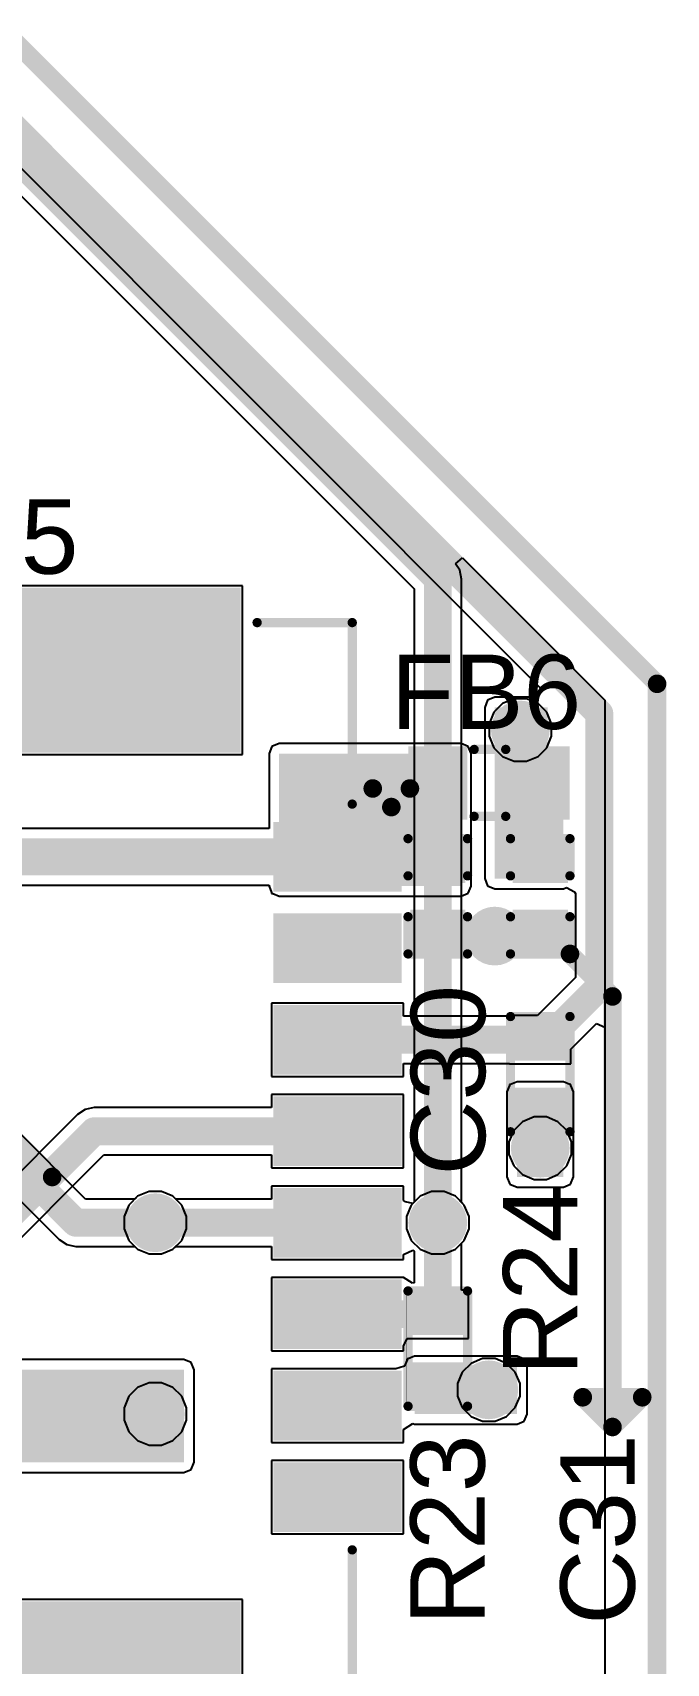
# Model space of a CAD drawing. Header units: millimetres. Extents: x -0.27 to 3.94, y -1.19 to 3.
# Drawn here: x 3.601 to 3.942, y 1.048 to 1.925 of the extents above; entities that cross this region are included whole.
import ezdxf

# ---------------------------------------------------------------- set-up
doc = ezdxf.new("R2010")
doc.units = ezdxf.units.MM
doc.header["$MEASUREMENT"] = 0
for name, color, linetype in [('BottomLayer', 5, 'Continuous'), ('BottomSolder', 6, 'Continuous'), ('Mechanical2', 216, 'Continuous'), ('TopLayer', 1, 'Continuous'), ('TopOverlay', 2, 'Continuous'), ('TopPaste', 8, 'Continuous'), ('TopSolder', 216, 'Continuous'), ('ViaHoleLayer', 16, 'Continuous')]:
    doc.layers.add(name, color=color, linetype=linetype)
doc.styles.add('Arial', font='', dxfattribs={"height": 0.2})
doc.styles.get('Arial').set_extended_font_data('Arial')

# ---------------------------------------------------------------- blocks, each defined once
blk = doc.blocks.new('R___0402_79')
at = {"layer": 'TopLayer'}
for points in [[(-0.0275, -0.0125), (-0.0275, 0.0125), (-0.0095, 0.0125), (-0.0095, -0.0125)], [(0.0095, -0.0125), (0.0095, 0.0125), (0.0275, 0.0125), (0.0275, -0.0125)]]:
    blk.add_hatch(color=1, dxfattribs=at).paths.add_polyline_path(points)
at = {"layer": 'TopPaste'}
for points in [[(-0.0275, -0.0125), (-0.0275, 0.0125), (-0.0095, 0.0125), (-0.0095, -0.0125)], [(0.0095, -0.0125), (0.0095, 0.0125), (0.0275, 0.0125), (0.0275, -0.0125)]]:
    blk.add_hatch(color=8, dxfattribs=at).paths.add_polyline_path(points)
at = {"layer": 'TopSolder'}
for points in [[(-0.02967, -0.01467), (-0.02967, 0.01467), (-0.00733, 0.01467), (-0.00733, -0.01467)], [(0.00733, -0.01467), (0.00733, 0.01467), (0.02967, 0.01467), (0.02967, -0.01467)]]:
    blk.add_hatch(color=216, dxfattribs=at).paths.add_polyline_path(points)
at = {"layer": 'TopOverlay'}
for points, const_width in [([(-0.031, -0.016), (-0.031, 0.016)], 0.005), ([(0.031, 0.016), (-0.031, 0.016)], 0.005), ([(0.031, -0.016), (0.031, 0.016)], 0.005), ([(0.031, -0.016), (-0.031, -0.016)], 0.005), ([(0.032, -0.017), (-0.032, -0.017)], 0.000127)]:
    blk.add_lwpolyline(points, dxfattribs=dict(at, const_width=const_width))
for points, const_width in [([(-0.03225, 0.016, 1), (-0.02975, 0.016, 1)], 0.0025), ([(-0.03225, 0.016, 1), (-0.02975, 0.016, 1)], 0.0025), ([(0.02975, 0.016, 1), (0.03225, 0.016, 1)], 0.0025), ([(0.02975, 0.016, 1), (0.03225, 0.016, 1)], 0.0025), ([(-0.03225, -0.016, 1), (-0.02975, -0.016, 1)], 0.0025), ([(-0.03225, -0.016, 1), (-0.02975, -0.016, 1)], 0.0025), ([(-0.03203, -0.017, 1), (-0.03197, -0.017, 1)], 0.0000635), ([(0.02975, -0.016, 1), (0.03225, -0.016, 1)], 0.0025), ([(0.02975, -0.016, 1), (0.03225, -0.016, 1)], 0.0025), ([(0.03197, -0.017, 1), (0.03203, -0.017, 1)], 0.0000635)]:
    blk.add_lwpolyline(points, format="xyb", close=True, dxfattribs=dict(at, const_width=const_width))
blk = doc.blocks.new('R___0402_80')
at = {"layer": 'TopLayer'}
for points in [[(-0.0275, -0.0125), (-0.0275, 0.0125), (-0.0095, 0.0125), (-0.0095, -0.0125)], [(0.0095, -0.0125), (0.0095, 0.0125), (0.0275, 0.0125), (0.0275, -0.0125)]]:
    blk.add_hatch(color=1, dxfattribs=at).paths.add_polyline_path(points)
at = {"layer": 'TopPaste'}
for points in [[(-0.0275, -0.0125), (-0.0275, 0.0125), (-0.0095, 0.0125), (-0.0095, -0.0125)], [(0.0095, -0.0125), (0.0095, 0.0125), (0.0275, 0.0125), (0.0275, -0.0125)]]:
    blk.add_hatch(color=8, dxfattribs=at).paths.add_polyline_path(points)
at = {"layer": 'TopSolder'}
for points in [[(-0.02967, -0.01467), (-0.02967, 0.01467), (-0.00733, 0.01467), (-0.00733, -0.01467)], [(0.00733, -0.01467), (0.00733, 0.01467), (0.02967, 0.01467), (0.02967, -0.01467)]]:
    blk.add_hatch(color=216, dxfattribs=at).paths.add_polyline_path(points)
at = {"layer": 'TopOverlay'}
for points, const_width in [([(-0.031, -0.016), (-0.031, 0.016)], 0.005), ([(0.031, 0.016), (-0.031, 0.016)], 0.005), ([(0.031, -0.016), (0.031, 0.016)], 0.005), ([(0.031, -0.016), (-0.031, -0.016)], 0.005), ([(0.032, -0.017), (-0.032, -0.017)], 0.000127)]:
    blk.add_lwpolyline(points, dxfattribs=dict(at, const_width=const_width))
for points, const_width in [([(-0.03225, 0.016, 1), (-0.02975, 0.016, 1)], 0.0025), ([(-0.03225, 0.016, 1), (-0.02975, 0.016, 1)], 0.0025), ([(0.02975, 0.016, 1), (0.03225, 0.016, 1)], 0.0025), ([(0.02975, 0.016, 1), (0.03225, 0.016, 1)], 0.0025), ([(-0.03225, -0.016, 1), (-0.02975, -0.016, 1)], 0.0025), ([(-0.03225, -0.016, 1), (-0.02975, -0.016, 1)], 0.0025), ([(-0.03203, -0.017, 1), (-0.03197, -0.017, 1)], 0.0000635), ([(0.02975, -0.016, 1), (0.03225, -0.016, 1)], 0.0025), ([(0.02975, -0.016, 1), (0.03225, -0.016, 1)], 0.0025), ([(0.03197, -0.017, 1), (0.03203, -0.017, 1)], 0.0000635)]:
    blk.add_lwpolyline(points, format="xyb", close=True, dxfattribs=dict(at, const_width=const_width))
blk = doc.blocks.new('53261_0871_142')
at = {"layer": 'TopLayer'}
for points in [[(-0.18799, 0.08858), (-0.1565, 0.08858), (-0.1565, 0.02559), (-0.18799, 0.02559)], [(-0.13878, 0.08858), (-0.10728, 0.08858), (-0.10728, 0.02559), (-0.13878, 0.02559)], [(-0.08957, 0.08858), (-0.05807, 0.08858), (-0.05807, 0.02559), (-0.08957, 0.02559)], [(-0.04035, 0.08858), (-0.00886, 0.08858), (-0.00886, 0.02559), (-0.04035, 0.02559)], [(0.00886, 0.08858), (0.04035, 0.08858), (0.04035, 0.02559), (0.00886, 0.02559)], [(0.05807, 0.08858), (0.08957, 0.08858), (0.08957, 0.02559), (0.05807, 0.02559)], [(0.10728, 0.08858), (0.13878, 0.08858), (0.13878, 0.02559), (0.10728, 0.02559)], [(0.1565, 0.08858), (0.18799, 0.08858), (0.18799, 0.02559), (0.1565, 0.02559)], [(-0.31398, 0.00197), (-0.2313, 0.00197), (-0.2313, -0.11614), (-0.31398, -0.11614)], [(0.2313, 0.00197), (0.31398, 0.00197), (0.31398, -0.11614), (0.2313, -0.11614)]]:
    blk.add_hatch(color=1, dxfattribs=at).paths.add_polyline_path(points)
at = {"layer": 'TopOverlay'}
blk.add_hatch(color=2, dxfattribs=at).paths.add_polyline_path([(-0.0165, -0.124), (0.0175, -0.124), (0.0175, -0.11025), (-0.0165, -0.11025)])
at = {"layer": 'TopPaste'}
for points in [[(-0.18799, 0.08858), (-0.1565, 0.08858), (-0.1565, 0.02559), (-0.18799, 0.02559)], [(-0.13878, 0.08858), (-0.10728, 0.08858), (-0.10728, 0.02559), (-0.13878, 0.02559)], [(-0.08957, 0.08858), (-0.05807, 0.08858), (-0.05807, 0.02559), (-0.08957, 0.02559)], [(-0.04035, 0.08858), (-0.00886, 0.08858), (-0.00886, 0.02559), (-0.04035, 0.02559)], [(0.00886, 0.08858), (0.04035, 0.08858), (0.04035, 0.02559), (0.00886, 0.02559)], [(0.05807, 0.08858), (0.08957, 0.08858), (0.08957, 0.02559), (0.05807, 0.02559)], [(0.10728, 0.08858), (0.13878, 0.08858), (0.13878, 0.02559), (0.10728, 0.02559)], [(0.1565, 0.08858), (0.18799, 0.08858), (0.18799, 0.02559), (0.1565, 0.02559)], [(-0.31398, 0.00197), (-0.2313, 0.00197), (-0.2313, -0.11614), (-0.31398, -0.11614)], [(0.2313, 0.00197), (0.31398, 0.00197), (0.31398, -0.11614), (0.2313, -0.11614)]]:
    blk.add_hatch(color=8, dxfattribs=at).paths.add_polyline_path(points)
at = {"layer": 'TopSolder'}
for points in [[(-0.19099, 0.09158), (-0.1535, 0.09158), (-0.1535, 0.02259), (-0.19099, 0.02259)], [(-0.14178, 0.09158), (-0.10428, 0.09158), (-0.10428, 0.02259), (-0.14178, 0.02259)], [(-0.09257, 0.09158), (-0.05507, 0.09158), (-0.05507, 0.02259), (-0.09257, 0.02259)], [(-0.04335, 0.09158), (-0.00586, 0.09158), (-0.00586, 0.02259), (-0.04335, 0.02259)], [(0.00586, 0.09158), (0.04335, 0.09158), (0.04335, 0.02259), (0.00586, 0.02259)], [(0.05507, 0.09158), (0.09257, 0.09158), (0.09257, 0.02259), (0.05507, 0.02259)], [(0.10428, 0.09158), (0.14178, 0.09158), (0.14178, 0.02259), (0.10428, 0.02259)], [(0.1535, 0.09158), (0.19099, 0.09158), (0.19099, 0.02259), (0.1535, 0.02259)], [(-0.31698, 0.00497), (-0.2283, 0.00497), (-0.2283, -0.11914), (-0.31698, -0.11914)], [(0.2283, 0.00497), (0.31698, 0.00497), (0.31698, -0.11914), (0.2283, -0.11914)]]:
    blk.add_hatch(color=216, dxfattribs=at).paths.add_polyline_path(points)
at = {"layer": 'TopOverlay'}
for points, const_width in [([(-0.209, 0.076), (-0.209, 0.096)], 0.01), ([(-0.199, 0.086), (-0.209, 0.096)], 0.01), ([(-0.209, 0.076), (-0.199, 0.086)], 0.01), ([(-0.20059, 0.06496), (-0.29823, 0.06496)], 0.005), ([(-0.29823, 0.01378), (-0.29823, 0.06496)], 0.005), ([(0.29823, 0.06496), (0.20059, 0.06496)], 0.005), ([(0.29823, 0.01378), (0.29823, 0.06496)], 0.005), ([(-0.0275, -0.124), (0, -0.0965)], 0.01), ([(0.0275, -0.124), (0, -0.0965)], 0.01), ([(0.0275, -0.124), (-0.0275, -0.124)], 0.01), ([(-0.29823, -0.13976), (-0.29823, -0.12992)], 0.005), ([(0.29823, -0.13976), (0.29823, -0.12992)], 0.005), ([(0.29823, -0.13976), (-0.29823, -0.13976)], 0.005)]:
    blk.add_lwpolyline(points, dxfattribs=dict(at, const_width=const_width))
for points, const_width in [([(-0.2115, 0.096, 1), (-0.2065, 0.096, 1)], 0.005), ([(-0.2115, 0.096, 1), (-0.2065, 0.096, 1)], 0.005), ([(-0.2015, 0.086, 1), (-0.1965, 0.086, 1)], 0.005), ([(-0.2015, 0.086, 1), (-0.1965, 0.086, 1)], 0.005), ([(-0.2115, 0.076, 1), (-0.2065, 0.076, 1)], 0.005), ([(-0.2115, 0.076, 1), (-0.2065, 0.076, 1)], 0.005), ([(-0.29948, 0.06496, 1), (-0.29698, 0.06496, 1)], 0.0025), ([(-0.29948, 0.06496, 1), (-0.29698, 0.06496, 1)], 0.0025), ([(-0.20184, 0.06496, 1), (-0.19934, 0.06496, 1)], 0.0025), ([(0.19934, 0.06496, 1), (0.20184, 0.06496, 1)], 0.0025), ([(0.29698, 0.06496, 1), (0.29948, 0.06496, 1)], 0.0025), ([(0.29698, 0.06496, 1), (0.29948, 0.06496, 1)], 0.0025), ([(-0.29948, 0.01378, 1), (-0.29698, 0.01378, 1)], 0.0025), ([(0.29698, 0.01378, 1), (0.29948, 0.01378, 1)], 0.0025), ([(-0.0025, -0.0965, 1), (0.0025, -0.0965, 1)], 0.005), ([(-0.0025, -0.0965, 1), (0.0025, -0.0965, 1)], 0.005), ([(-0.03, -0.124, 1), (-0.025, -0.124, 1)], 0.005), ([(-0.03, -0.124, 1), (-0.025, -0.124, 1)], 0.005), ([(0.025, -0.124, 1), (0.03, -0.124, 1)], 0.005), ([(0.025, -0.124, 1), (0.03, -0.124, 1)], 0.005), ([(-0.29948, -0.12992, 1), (-0.29698, -0.12992, 1)], 0.0025), ([(0.29698, -0.12992, 1), (0.29948, -0.12992, 1)], 0.0025), ([(-0.29948, -0.13976, 1), (-0.29698, -0.13976, 1)], 0.0025), ([(-0.29948, -0.13976, 1), (-0.29698, -0.13976, 1)], 0.0025), ([(0.29698, -0.13976, 1), (0.29948, -0.13976, 1)], 0.0025), ([(0.29698, -0.13976, 1), (0.29948, -0.13976, 1)], 0.0025)]:
    blk.add_lwpolyline(points, format="xyb", close=True, dxfattribs=dict(at, const_width=const_width))
blk = doc.blocks.new('IND_0603__1608_M_______151')
at = {"layer": 'TopLayer'}
for points in [[(-0.03937, 0.01575), (-0.01575, 0.01575), (-0.01575, -0.01575), (-0.03937, -0.01575)], [(0.01575, 0.01575), (0.03937, 0.01575), (0.03937, -0.01575), (0.01575, -0.01575)]]:
    blk.add_hatch(color=1, dxfattribs=at).paths.add_polyline_path(points)
at = {"layer": 'TopPaste'}
for points in [[(-0.03937, 0.01575), (-0.01575, 0.01575), (-0.01575, -0.01575), (-0.03937, -0.01575)], [(0.01575, 0.01575), (0.03937, 0.01575), (0.03937, -0.01575), (0.01575, -0.01575)]]:
    blk.add_hatch(color=8, dxfattribs=at).paths.add_polyline_path(points)
at = {"layer": 'TopSolder'}
for points in [[(-0.04337, 0.01975), (-0.01175, 0.01975), (-0.01175, -0.01975), (-0.04337, -0.01975)], [(0.01175, 0.01975), (0.04337, 0.01975), (0.04337, -0.01975), (0.01175, -0.01975)]]:
    blk.add_hatch(color=216, dxfattribs=at).paths.add_polyline_path(points)
at = {"layer": 'TopOverlay', "const_width": 0.005}
for points in [[(-0.008, 0.018), (0.009, 0.018)], [(-0.008, -0.018), (0.009, -0.018)]]:
    blk.add_lwpolyline(points, dxfattribs=at)
at = {"layer": 'TopOverlay', "const_width": 0.0025}
for points in [[(-0.00925, 0.018, 1), (-0.00675, 0.018, 1)], [(0.00775, 0.018, 1), (0.01025, 0.018, 1)], [(-0.00925, -0.018, 1), (-0.00675, -0.018, 1)], [(0.00775, -0.018, 1), (0.01025, -0.018, 1)]]:
    blk.add_lwpolyline(points, format="xyb", close=True, dxfattribs=at)
blk = doc.blocks.new('C___0402_210')
at = {"layer": 'TopLayer'}
for points in [[(-0.0275, -0.0125), (-0.0275, 0.0125), (-0.0095, 0.0125), (-0.0095, -0.0125)], [(0.0095, -0.0125), (0.0095, 0.0125), (0.0275, 0.0125), (0.0275, -0.0125)]]:
    blk.add_hatch(color=1, dxfattribs=at).paths.add_polyline_path(points)
at = {"layer": 'TopPaste'}
for points in [[(-0.0275, -0.0125), (-0.0275, 0.0125), (-0.0095, 0.0125), (-0.0095, -0.0125)], [(0.0095, -0.0125), (0.0095, 0.0125), (0.0275, 0.0125), (0.0275, -0.0125)]]:
    blk.add_hatch(color=8, dxfattribs=at).paths.add_polyline_path(points)
at = {"layer": 'TopSolder'}
for points in [[(-0.02986, -0.01486), (-0.02986, 0.01486), (-0.00714, 0.01486), (-0.00714, -0.01486)], [(0.00714, -0.01486), (0.00714, 0.01486), (0.02986, 0.01486), (0.02986, -0.01486)]]:
    blk.add_hatch(color=216, dxfattribs=at).paths.add_polyline_path(points)
at = {"layer": 'TopOverlay', "const_width": 0.005}
for points in [[(-0.031, 0.016), (-0.011, 0.016)], [(-0.031, 0.016), (-0.031, -0.016)], [(0.011, 0.016), (0.031, 0.016)], [(0.031, 0.016), (0.031, -0.016)], [(-0.031, -0.016), (-0.011, -0.016)], [(0.011, -0.016), (0.031, -0.016)]]:
    blk.add_lwpolyline(points, dxfattribs=at)
at = {"layer": 'TopOverlay', "const_width": 0.0025}
for points in [[(-0.03225, 0.016, 1), (-0.02975, 0.016, 1)], [(-0.03225, 0.016, 1), (-0.02975, 0.016, 1)], [(-0.01225, 0.016, 1), (-0.00975, 0.016, 1)], [(0.00975, 0.016, 1), (0.01225, 0.016, 1)], [(0.02975, 0.016, 1), (0.03225, 0.016, 1)], [(0.02975, 0.016, 1), (0.03225, 0.016, 1)], [(-0.03225, -0.016, 1), (-0.02975, -0.016, 1)], [(-0.03225, -0.016, 1), (-0.02975, -0.016, 1)], [(-0.01225, -0.016, 1), (-0.00975, -0.016, 1)], [(0.00975, -0.016, 1), (0.01225, -0.016, 1)], [(0.02975, -0.016, 1), (0.03225, -0.016, 1)], [(0.02975, -0.016, 1), (0.03225, -0.016, 1)]]:
    blk.add_lwpolyline(points, format="xyb", close=True, dxfattribs=at)
blk = doc.blocks.new('C___0402_211')
at = {"layer": 'TopLayer'}
for points in [[(-0.0275, -0.0125), (-0.0275, 0.0125), (-0.0095, 0.0125), (-0.0095, -0.0125)], [(0.0095, -0.0125), (0.0095, 0.0125), (0.0275, 0.0125), (0.0275, -0.0125)]]:
    blk.add_hatch(color=1, dxfattribs=at).paths.add_polyline_path(points)
at = {"layer": 'TopPaste'}
for points in [[(-0.0275, -0.0125), (-0.0275, 0.0125), (-0.0095, 0.0125), (-0.0095, -0.0125)], [(0.0095, -0.0125), (0.0095, 0.0125), (0.0275, 0.0125), (0.0275, -0.0125)]]:
    blk.add_hatch(color=8, dxfattribs=at).paths.add_polyline_path(points)
at = {"layer": 'TopSolder'}
for points in [[(-0.02986, -0.01486), (-0.02986, 0.01486), (-0.00714, 0.01486), (-0.00714, -0.01486)], [(0.00714, -0.01486), (0.00714, 0.01486), (0.02986, 0.01486), (0.02986, -0.01486)]]:
    blk.add_hatch(color=216, dxfattribs=at).paths.add_polyline_path(points)
at = {"layer": 'TopOverlay', "const_width": 0.005}
for points in [[(-0.031, 0.016), (-0.011, 0.016)], [(-0.031, 0.016), (-0.031, -0.016)], [(0.011, 0.016), (0.031, 0.016)], [(0.031, 0.016), (0.031, -0.016)], [(-0.031, -0.016), (-0.011, -0.016)], [(0.011, -0.016), (0.031, -0.016)]]:
    blk.add_lwpolyline(points, dxfattribs=at)
at = {"layer": 'TopOverlay', "const_width": 0.0025}
for points in [[(-0.03225, 0.016, 1), (-0.02975, 0.016, 1)], [(-0.03225, 0.016, 1), (-0.02975, 0.016, 1)], [(-0.01225, 0.016, 1), (-0.00975, 0.016, 1)], [(0.00975, 0.016, 1), (0.01225, 0.016, 1)], [(0.02975, 0.016, 1), (0.03225, 0.016, 1)], [(0.02975, 0.016, 1), (0.03225, 0.016, 1)], [(-0.03225, -0.016, 1), (-0.02975, -0.016, 1)], [(-0.03225, -0.016, 1), (-0.02975, -0.016, 1)], [(-0.01225, -0.016, 1), (-0.00975, -0.016, 1)], [(0.00975, -0.016, 1), (0.01225, -0.016, 1)], [(0.02975, -0.016, 1), (0.03225, -0.016, 1)], [(0.02975, -0.016, 1), (0.03225, -0.016, 1)]]:
    blk.add_lwpolyline(points, format="xyb", close=True, dxfattribs=at)

msp = doc.modelspace()

# ---------------------------------------------------------------- hatches: boundary and pattern name
at = {"layer": 'BottomLayer'}
h = msp.add_hatch(color=5, dxfattribs=at)
edge = h.paths.add_edge_path()
edge.add_arc((3.8634, 1.54995), 0.01181, 0, 360)
h = msp.add_hatch(color=5, dxfattribs=at)
edge = h.paths.add_edge_path()
edge.add_arc((3.84965, 1.43909), 0.01181, 0, 360)
h = msp.add_hatch(color=5, dxfattribs=at)
edge = h.paths.add_edge_path()
edge.add_arc((3.87412, 1.325), 0.01181, 0, 360)
h = msp.add_hatch(color=5, dxfattribs=at)
edge = h.paths.add_edge_path()
edge.add_arc((3.667, 1.28489), 0.01181, 0, 360)
h = msp.add_hatch(color=5, dxfattribs=at)
edge = h.paths.add_edge_path()
edge.add_arc((3.819, 1.28489), 0.01181, 0, 360)
h = msp.add_hatch(color=5, dxfattribs=at)
edge = h.paths.add_edge_path()
edge.add_arc((3.84645, 1.195), 0.01181, 0, 360)
h = msp.add_hatch(color=5, dxfattribs=at)
edge = h.paths.add_edge_path()
edge.add_arc((3.667, 1.18198), 0.01181, 0, 360)
at = {"layer": 'BottomSolder'}
h = msp.add_hatch(color=6, dxfattribs=at)
edge = h.paths.add_edge_path()
edge.add_arc((3.8634, 1.54995), 0.01581, 0, 360)
h = msp.add_hatch(color=6, dxfattribs=at)
edge = h.paths.add_edge_path()
edge.add_arc((3.84965, 1.43909), 0.01581, 0, 360)
h = msp.add_hatch(color=6, dxfattribs=at)
edge = h.paths.add_edge_path()
edge.add_arc((3.87412, 1.325), 0.01581, 0, 360)
h = msp.add_hatch(color=6, dxfattribs=at)
edge = h.paths.add_edge_path()
edge.add_arc((3.667, 1.28489), 0.01581, 0, 360)
h = msp.add_hatch(color=6, dxfattribs=at)
edge = h.paths.add_edge_path()
edge.add_arc((3.819, 1.28489), 0.01581, 0, 360)
h = msp.add_hatch(color=6, dxfattribs=at)
edge = h.paths.add_edge_path()
edge.add_arc((3.84645, 1.195), 0.01581, 0, 360)
h = msp.add_hatch(color=6, dxfattribs=at)
edge = h.paths.add_edge_path()
edge.add_arc((3.667, 1.18198), 0.01581, 0, 360)
at = {"layer": 'TopLayer'}
for points in [[(3.84965, 1.47), (3.87812, 1.47), (3.87812, 1.56212), (3.84965, 1.56212)], [(3.73359, 1.466), (3.8315, 1.466), (3.8315, 1.53725), (3.73359, 1.53725)], [(3.86162, 1.47), (3.88662, 1.47), (3.88662, 1.53725), (3.86162, 1.53725)], [(3.86162, 1.3095), (3.88662, 1.3095), (3.88662, 1.35532), (3.86162, 1.35532)], [(3.68243, 1.156), (3.68243, 1.20584), (3.31, 1.20584), (3.31, 1.156)], [(3.8065, 1.18198), (3.86162, 1.18198), (3.86162, 1.20768), (3.8065, 1.20768)]]:
    msp.add_hatch(color=1, dxfattribs=at).paths.add_polyline_path(points)
h = msp.add_hatch(color=1, dxfattribs=at)
edge = h.paths.add_edge_path()
edge.add_arc((3.8634, 1.54995), 0.01181, 0, 360)
h = msp.add_hatch(color=1, dxfattribs=at)
edge = h.paths.add_edge_path()
edge.add_arc((3.84965, 1.43909), 0.01181, 0, 360)
h = msp.add_hatch(color=1, dxfattribs=at)
edge = h.paths.add_edge_path()
edge.add_arc((3.87412, 1.325), 0.01181, 0, 360)
h = msp.add_hatch(color=1, dxfattribs=at)
edge = h.paths.add_edge_path()
edge.add_arc((3.667, 1.28489), 0.01181, 0, 360)
h = msp.add_hatch(color=1, dxfattribs=at)
edge = h.paths.add_edge_path()
edge.add_arc((3.819, 1.28489), 0.01181, 0, 360)
h = msp.add_hatch(color=1, dxfattribs=at)
edge = h.paths.add_edge_path()
edge.add_arc((3.84645, 1.195), 0.01181, 0, 360)
h = msp.add_hatch(color=1, dxfattribs=at)
edge = h.paths.add_edge_path()
edge.add_arc((3.667, 1.18198), 0.01181, 0, 360)
at = {"layer": 'TopSolder'}
h = msp.add_hatch(color=216, dxfattribs=at)
edge = h.paths.add_edge_path()
edge.add_arc((3.8634, 1.54995), 0.01581, 0, 360)
h = msp.add_hatch(color=216, dxfattribs=at)
edge = h.paths.add_edge_path()
edge.add_arc((3.84965, 1.43909), 0.01581, 0, 360)
h = msp.add_hatch(color=216, dxfattribs=at)
edge = h.paths.add_edge_path()
edge.add_arc((3.87412, 1.325), 0.01581, 0, 360)
h = msp.add_hatch(color=216, dxfattribs=at)
edge = h.paths.add_edge_path()
edge.add_arc((3.667, 1.28489), 0.01581, 0, 360)
h = msp.add_hatch(color=216, dxfattribs=at)
edge = h.paths.add_edge_path()
edge.add_arc((3.819, 1.28489), 0.01581, 0, 360)
h = msp.add_hatch(color=216, dxfattribs=at)
edge = h.paths.add_edge_path()
edge.add_arc((3.84645, 1.195), 0.01581, 0, 360)
h = msp.add_hatch(color=216, dxfattribs=at)
edge = h.paths.add_edge_path()
edge.add_arc((3.667, 1.18198), 0.01581, 0, 360)
at = {"layer": 'ViaHoleLayer'}
h = msp.add_hatch(color=16, dxfattribs=at)
edge = h.paths.add_edge_path()
edge.add_arc((3.8634, 1.54995), 0.00591, 0, 360)
h = msp.add_hatch(color=16, dxfattribs=at)
edge = h.paths.add_edge_path()
edge.add_arc((3.84965, 1.43909), 0.00591, 0, 360)
h = msp.add_hatch(color=16, dxfattribs=at)
edge = h.paths.add_edge_path()
edge.add_arc((3.87412, 1.325), 0.00591, 0, 360)
h = msp.add_hatch(color=16, dxfattribs=at)
edge = h.paths.add_edge_path()
edge.add_arc((3.667, 1.28489), 0.00591, 0, 360)
h = msp.add_hatch(color=16, dxfattribs=at)
edge = h.paths.add_edge_path()
edge.add_arc((3.819, 1.28489), 0.00591, 0, 360)
h = msp.add_hatch(color=16, dxfattribs=at)
edge = h.paths.add_edge_path()
edge.add_arc((3.84645, 1.195), 0.00591, 0, 360)
h = msp.add_hatch(color=16, dxfattribs=at)
edge = h.paths.add_edge_path()
edge.add_arc((3.667, 1.18198), 0.00591, 0, 360)

# ---------------------------------------------------------------- linework, layer by layer
at = {"layer": 'BottomLayer'}
for p, q in [((3.59105, 1.84107), (3.80626, 1.62587)), ((3.8285, 1.63943), (3.83238, 1.64262)), ((3.83238, 1.64262), (3.90894, 1.56606)), ((3.83078, 1.63602), (3.8285, 1.63943)), ((3.83175, 1.63115), (3.83078, 1.63602)), ((3.80626, 1.62587), (3.80626, 1.29592)), ((3.83175, 1.29592), (3.83175, 1.63115)), ((3.85388, 1.5642), (3.84915, 1.55947)), ((3.86006, 1.56676), (3.85388, 1.5642)), ((3.86675, 1.56676), (3.86006, 1.56676)), ((3.87293, 1.5642), (3.86675, 1.56676)), ((3.87765, 1.55947), (3.87293, 1.5642)), ((3.90894, 1.56606), (3.90894, 0.99394)), ((3.84915, 1.55947), (3.84659, 1.55329)), ((3.84659, 1.55329), (3.84659, 1.54661)), ((3.88021, 1.55329), (3.87765, 1.55947)), ((3.88021, 1.54661), (3.88021, 1.55329)), ((3.84659, 1.54661), (3.84915, 1.54043)), ((3.87765, 1.54043), (3.88021, 1.54661)), ((3.84915, 1.54043), (3.85388, 1.5357)), ((3.85388, 1.5357), (3.86006, 1.53314)), ((3.86675, 1.53314), (3.87293, 1.5357)), ((3.87293, 1.5357), (3.87765, 1.54043)), ((3.86006, 1.53314), (3.86675, 1.53314)), ((3.62949, 1.29764), (3.59181, 1.33532)), ((3.85987, 1.33452), (3.85731, 1.32834)), ((3.8646, 1.33925), (3.85987, 1.33452)), ((3.87077, 1.34181), (3.8646, 1.33925)), ((3.87746, 1.34181), (3.87077, 1.34181)), ((3.88364, 1.33925), (3.87746, 1.34181)), ((3.88837, 1.33452), (3.88364, 1.33925)), ((3.89093, 1.32834), (3.88837, 1.33452)), ((3.85731, 1.32834), (3.85731, 1.32166)), ((3.89093, 1.32166), (3.89093, 1.32834)), ((3.57379, 1.3173), (3.6152, 1.27588)), ((3.85731, 1.32166), (3.85987, 1.31548)), ((3.88837, 1.31548), (3.89093, 1.32166)), ((3.85987, 1.31548), (3.8646, 1.31075)), ((3.8646, 1.31075), (3.87077, 1.30819)), ((3.87077, 1.30819), (3.87746, 1.30819)), ((3.87746, 1.30819), (3.88364, 1.31075)), ((3.88364, 1.31075), (3.88837, 1.31548)), ((3.65748, 1.29915), (3.65597, 1.29764)), ((3.66366, 1.3017), (3.65748, 1.29915)), ((3.67034, 1.3017), (3.66366, 1.3017)), ((3.67652, 1.29915), (3.67034, 1.3017)), ((3.68125, 1.29442), (3.67652, 1.29915)), ((3.65597, 1.29764), (3.62949, 1.29764)), ((3.68381, 1.28824), (3.68125, 1.29442)), ((3.80475, 1.29442), (3.80219, 1.28824)), ((3.80626, 1.29592), (3.80475, 1.29442)), ((3.83325, 1.29442), (3.83175, 1.29592)), ((3.83581, 1.28824), (3.83325, 1.29442)), ((3.68125, 1.27537), (3.68381, 1.28155)), ((3.68381, 1.28155), (3.68381, 1.28824)), ((3.80219, 1.28824), (3.80219, 1.28155)), ((3.80219, 1.28155), (3.80475, 1.27537)), ((3.83325, 1.27537), (3.83581, 1.28155)), ((3.83581, 1.28155), (3.83581, 1.28824)), ((3.6152, 1.27588), (3.61934, 1.27312)), ((3.61934, 1.27312), (3.62421, 1.27215)), ((3.62421, 1.27215), (3.65597, 1.27215)), ((3.65597, 1.27215), (3.65748, 1.27064)), ((3.67652, 1.27064), (3.68125, 1.27537)), ((3.80475, 1.27537), (3.80948, 1.27064)), ((3.82852, 1.27064), (3.83325, 1.27537)), ((3.65748, 1.27064), (3.66366, 1.26808)), ((3.66366, 1.26808), (3.67034, 1.26808)), ((3.67034, 1.26808), (3.67652, 1.27064)), ((3.80948, 1.27064), (3.81566, 1.26808)), ((3.81566, 1.26808), (3.82234, 1.26808)), ((3.82234, 1.26808), (3.82852, 1.27064)), ((3.8431, 1.21181), (3.83692, 1.20925)), ((3.84979, 1.21181), (3.8431, 1.21181)), ((3.85597, 1.20925), (3.84979, 1.21181)), ((3.8322, 1.20452), (3.82964, 1.19834)), ((3.83692, 1.20925), (3.8322, 1.20452)), ((3.8607, 1.20452), (3.85597, 1.20925)), ((3.86326, 1.19834), (3.8607, 1.20452)), ((3.65748, 1.19623), (3.65275, 1.19151)), ((3.66366, 1.19879), (3.65748, 1.19623)), ((3.67034, 1.19879), (3.66366, 1.19879)), ((3.67652, 1.19623), (3.67034, 1.19879)), ((3.68125, 1.19151), (3.67652, 1.19623)), ((3.82964, 1.19834), (3.82964, 1.19165)), ((3.86326, 1.19165), (3.86326, 1.19834)), ((3.65275, 1.19151), (3.65019, 1.18533)), ((3.65019, 1.18533), (3.65019, 1.17864)), ((3.68381, 1.18533), (3.68125, 1.19151)), ((3.68381, 1.17864), (3.68381, 1.18533)), ((3.82964, 1.19165), (3.8322, 1.18547)), ((3.8322, 1.18547), (3.83692, 1.18074)), ((3.85597, 1.18074), (3.8607, 1.18547)), ((3.8607, 1.18547), (3.86326, 1.19165)), ((3.65019, 1.17864), (3.65275, 1.17246)), ((3.68125, 1.17246), (3.68381, 1.17864)), ((3.83692, 1.18074), (3.8431, 1.17819)), ((3.8431, 1.17819), (3.84979, 1.17819)), ((3.84979, 1.17819), (3.85597, 1.18074)), ((3.65275, 1.17246), (3.65748, 1.16773)), ((3.65748, 1.16773), (3.66366, 1.16517)), ((3.67034, 1.16517), (3.67652, 1.16773)), ((3.67652, 1.16773), (3.68125, 1.17246)), ((3.66366, 1.16517), (3.67034, 1.16517))]:
    msp.add_line(p, q, dxfattribs=at)
at = {"layer": 'BottomLayer', "const_width": 0.015}
for points in [[(3.124, 2.32615), (3.819, 1.63115)], [(3.819, 1.28489), (3.819, 1.63115)], [(3.57521, 1.3339), (3.62421, 1.28489)], [(3.62421, 1.28489), (3.667, 1.28489)]]:
    msp.add_lwpolyline(points, dxfattribs=at)
at = {"layer": 'BottomLayer', "const_width": 0.0075}
for points in [[(3.81525, 1.63115, 1), (3.82275, 1.63115, 1)], [(3.81525, 1.63115, 1), (3.82275, 1.63115, 1)], [(3.62046, 1.28489, 1), (3.62796, 1.28489, 1)], [(3.62046, 1.28489, 1), (3.62796, 1.28489, 1)], [(3.66325, 1.28489, 1), (3.67075, 1.28489, 1)], [(3.81525, 1.28489, 1), (3.82275, 1.28489, 1)]]:
    msp.add_lwpolyline(points, format="xyb", close=True, dxfattribs=at)
at = {"layer": 'Mechanical2', "const_width": 0.01}
for points in [[(2.7559, 2.7559), (3.937, 1.5748)], [(3.937, 0.96726), (3.937, 1.5748)]]:
    msp.add_lwpolyline(points, dxfattribs=at)
at = {"layer": 'Mechanical2', "const_width": 0.005}
msp.add_lwpolyline([(3.9345, 1.5748, 1), (3.9395, 1.5748, 1)], format="xyb", close=True, dxfattribs=at)
msp.add_lwpolyline([(3.9345, 1.5748, 1), (3.9395, 1.5748, 1)], format="xyb", close=True, dxfattribs=at)
at = {"layer": 'TopLayer'}
for p, q in [((3.26072, 2.18601), (3.8742, 1.57253)), ((3.71397, 1.62748), (3.58786, 1.62748)), ((3.71397, 1.5368), (3.71397, 1.62748)), ((3.8742, 1.57253), (3.87213, 1.56753)), ((3.84583, 1.56594), (3.84424, 1.56212)), ((3.84424, 1.56212), (3.84424, 1.47)), ((3.84965, 1.56753), (3.84583, 1.56594)), ((3.87213, 1.56753), (3.84965, 1.56753)), ((3.58786, 1.5368), (3.71397, 1.5368)), ((3.72976, 1.54108), (3.72818, 1.53725)), ((3.72818, 1.53725), (3.72818, 1.49704)), ((3.73359, 1.54266), (3.72976, 1.54108)), ((3.8315, 1.54266), (3.73359, 1.54266)), ((3.83533, 1.54108), (3.8315, 1.54266)), ((3.83691, 1.53725), (3.83533, 1.54108)), ((3.83691, 1.466), (3.83691, 1.53725)), ((3.72818, 1.49704), (3.11674, 1.49704)), ((3.12308, 1.46645), (3.72818, 1.46645)), ((3.72818, 1.46645), (3.72818, 1.466)), ((3.72818, 1.466), (3.72959, 1.46259)), ((3.83533, 1.46217), (3.83691, 1.466)), ((3.84424, 1.47), (3.84583, 1.46617)), ((3.84583, 1.46617), (3.84965, 1.46459)), ((3.88662, 1.46459), (3.88817, 1.46523)), ((3.88817, 1.46523), (3.89263, 1.46289)), ((3.72959, 1.46259), (3.72959, 1.462)), ((3.72959, 1.462), (3.73018, 1.462)), ((3.73018, 1.462), (3.73359, 1.46058)), ((3.73359, 1.46058), (3.8315, 1.46058)), ((3.8315, 1.46058), (3.83533, 1.46217)), ((3.84965, 1.46459), (3.88662, 1.46459)), ((3.89263, 1.46289), (3.89317, 1.46206)), ((3.89317, 1.46206), (3.89317, 1.41689)), ((3.89317, 1.41689), (3.87259, 1.39632)), ((3.80058, 1.40307), (3.72959, 1.40307)), ((3.72959, 1.40307), (3.72959, 1.36357)), ((3.80058, 1.39606), (3.80058, 1.40307)), ((3.85762, 1.39606), (3.80058, 1.39606)), ((3.87259, 1.39632), (3.85762, 1.39632)), ((3.85762, 1.39632), (3.85762, 1.39606)), ((3.89062, 1.3783), (3.90432, 1.39199)), ((3.90432, 1.39199), (3.90894, 1.39008)), ((3.90894, 1.39008), (3.90894, 0.99394)), ((3.89062, 1.37032), (3.89062, 1.3783)), ((3.80058, 1.36357), (3.80058, 1.37057)), ((3.80058, 1.37057), (3.85762, 1.37057)), ((3.85762, 1.37057), (3.85762, 1.37032)), ((3.85762, 1.37032), (3.89062, 1.37032)), ((3.72959, 1.36357), (3.80058, 1.36357)), ((3.86162, 1.36073), (3.85821, 1.35932)), ((3.88662, 1.36073), (3.86162, 1.36073)), ((3.89003, 1.35932), (3.88662, 1.36073)), ((3.80058, 1.35385), (3.72959, 1.35385)), ((3.72959, 1.35385), (3.72959, 1.34685)), ((3.80058, 1.31436), (3.80058, 1.35385)), ((3.85762, 1.35873), (3.85621, 1.35532)), ((3.85621, 1.35532), (3.85621, 1.3095)), ((3.85821, 1.35932), (3.85762, 1.35932)), ((3.85762, 1.35932), (3.85762, 1.35873)), ((3.89062, 1.35932), (3.89003, 1.35932)), ((3.89062, 1.35873), (3.89062, 1.35932)), ((3.89203, 1.35532), (3.89062, 1.35873)), ((3.89203, 1.3095), (3.89203, 1.35532)), ((3.62509, 1.34312), (3.54972, 1.26775)), ((3.62923, 1.34588), (3.62509, 1.34312)), ((3.63411, 1.34685), (3.62923, 1.34588)), ((3.72959, 1.34685), (3.63411, 1.34685)), ((3.56775, 1.24972), (3.63939, 1.32136)), ((3.63939, 1.32136), (3.72959, 1.32136)), ((3.72959, 1.32136), (3.72959, 1.31436)), ((3.72959, 1.31436), (3.80058, 1.31436)), ((3.85621, 1.3095), (3.85779, 1.30567)), ((3.89045, 1.30567), (3.89203, 1.3095)), ((3.65748, 1.29915), (3.65275, 1.29442)), ((3.66366, 1.3017), (3.65748, 1.29915)), ((3.67034, 1.3017), (3.66366, 1.3017)), ((3.67652, 1.29915), (3.67034, 1.3017)), ((3.67803, 1.29764), (3.67652, 1.29915)), ((3.80058, 1.30464), (3.72959, 1.30464)), ((3.72959, 1.30464), (3.72959, 1.29764)), ((3.80058, 1.29678), (3.80058, 1.30464)), ((3.80948, 1.29915), (3.80558, 1.29525)), ((3.81566, 1.3017), (3.80948, 1.29915)), ((3.82234, 1.3017), (3.81566, 1.3017)), ((3.82852, 1.29915), (3.82234, 1.3017)), ((3.83325, 1.29442), (3.82852, 1.29915)), ((3.85779, 1.30567), (3.86162, 1.30409)), ((3.86162, 1.30409), (3.88662, 1.30409)), ((3.88662, 1.30409), (3.89045, 1.30567)), ((3.65275, 1.29442), (3.65019, 1.28824)), ((3.72959, 1.29764), (3.67803, 1.29764)), ((3.80165, 1.29618), (3.80058, 1.29678)), ((3.80558, 1.29525), (3.80165, 1.29618)), ((3.83581, 1.28824), (3.83325, 1.29442)), ((3.65019, 1.28824), (3.65019, 1.28155)), ((3.65019, 1.28155), (3.65275, 1.27537)), ((3.83325, 1.27537), (3.83581, 1.28155)), ((3.83581, 1.28155), (3.83581, 1.28824)), ((3.65275, 1.27537), (3.65748, 1.27064)), ((3.67652, 1.27064), (3.67803, 1.27215)), ((3.67803, 1.27215), (3.72959, 1.27215)), ((3.72959, 1.27215), (3.72959, 1.26515)), ((3.83175, 1.27386), (3.83325, 1.27537)), ((3.83175, 1.24868), (3.83175, 1.27386)), ((3.65748, 1.27064), (3.66366, 1.26808)), ((3.66366, 1.26808), (3.67034, 1.26808)), ((3.67034, 1.26808), (3.67652, 1.27064)), ((3.72959, 1.26515), (3.80058, 1.26515)), ((3.80058, 1.26789), (3.80558, 1.27015)), ((3.80058, 1.26515), (3.80058, 1.26789)), ((3.80558, 1.27015), (3.80626, 1.26956)), ((3.80626, 1.26956), (3.80626, 1.2525)), ((3.80058, 1.25543), (3.72959, 1.25543)), ((3.72959, 1.25543), (3.72959, 1.21593)), ((3.80534, 1.2523), (3.80058, 1.25543)), ((3.80058, 1.25543), (3.80058, 1.25543)), ((3.80626, 1.2525), (3.80534, 1.2523)), ((3.8355, 1.24868), (3.83175, 1.24868)), ((3.8355, 1.22268), (3.8355, 1.24868)), ((3.80058, 1.21848), (3.8025, 1.22268)), ((3.8025, 1.22268), (3.8355, 1.22268)), ((3.68243, 1.21125), (3.31, 1.21125)), ((3.68626, 1.20966), (3.68243, 1.21125)), ((3.72959, 1.21593), (3.80058, 1.21593)), ((3.80058, 1.21593), (3.80058, 1.21848)), ((3.8025, 1.21109), (3.80109, 1.20768)), ((3.80309, 1.21168), (3.8025, 1.21168)), ((3.8025, 1.21168), (3.8025, 1.21109)), ((3.8065, 1.21309), (3.80309, 1.21168)), ((3.86162, 1.21309), (3.8065, 1.21309)), ((3.86545, 1.21151), (3.86162, 1.21309)), ((3.86703, 1.20768), (3.86545, 1.21151)), ((3.68784, 1.20584), (3.68626, 1.20966)), ((3.68784, 1.156), (3.68784, 1.20584)), ((3.79647, 1.20622), (3.72959, 1.20622)), ((3.72959, 1.20622), (3.72959, 1.16672)), ((3.80109, 1.20768), (3.79647, 1.20622)), ((3.86703, 1.18198), (3.86703, 1.20768)), ((3.80058, 1.17371), (3.80558, 1.17695)), ((3.80558, 1.17695), (3.8065, 1.17657)), ((3.8065, 1.17657), (3.86162, 1.17657)), ((3.86162, 1.17657), (3.86545, 1.17816)), ((3.86545, 1.17816), (3.86703, 1.18198)), ((3.80058, 1.16672), (3.80058, 1.17371)), ((3.72959, 1.16672), (3.80058, 1.16672)), ((3.36841, 1.15059), (3.68243, 1.15059)), ((3.68243, 1.15059), (3.68626, 1.15217)), ((3.68626, 1.15217), (3.68784, 1.156)), ((3.80058, 1.157), (3.72959, 1.157)), ((3.72959, 1.157), (3.72959, 1.11751)), ((3.80058, 1.11751), (3.80058, 1.157)), ((3.72959, 1.11751), (3.80058, 1.11751)), ((3.71397, 1.0822), (3.58786, 1.0822)), ((3.71397, 0.99152), (3.71397, 1.0822))]:
    msp.add_line(p, q, dxfattribs=at)
for points, const_width in [([(3.266, 2.19875), (3.90591, 1.55884)], 0.015), ([(3.90591, 1.41161), (3.90591, 1.55884)], 0.015), ([(3.8634, 1.54897), (3.8634, 1.54995)], 0.02), ([(3.87231, 1.52331), (3.87412, 1.5215)], 0.02), ([(3.11674, 1.48174), (3.76509, 1.48174)], 0.02), ([(3.87762, 1.38332), (3.90591, 1.41161)], 0.015), ([(3.76509, 1.38332), (3.87412, 1.38332)], 0.015), ([(3.87412, 1.38332), (3.87762, 1.38332)], 0.015), ([(3.55094, 1.25094), (3.63411, 1.33411)], 0.015), ([(3.63411, 1.33411), (3.76509, 1.33411)], 0.015), ([(3.667, 1.28489), (3.76509, 1.28489)], 0.015), ([(3.819, 1.23568), (3.819, 1.28489)], 0.015), ([(3.76509, 1.23568), (3.819, 1.23568)], 0.015)]:
    msp.add_lwpolyline(points, dxfattribs=dict(at, const_width=const_width))
for points, const_width in [([(3.90216, 1.55884, 1), (3.90966, 1.55884, 1)], 0.0075), ([(3.90216, 1.55884, 1), (3.90966, 1.55884, 1)], 0.0075), ([(3.8584, 1.54995, 1), (3.8684, 1.54995, 1)], 0.01), ([(3.8584, 1.54897, 1), (3.8684, 1.54897, 1)], 0.01), ([(3.86731, 1.52331, 1), (3.87731, 1.52331, 1)], 0.01), ([(3.86912, 1.5215, 1), (3.87912, 1.5215, 1)], 0.01), ([(3.76009, 1.48174, 1), (3.77009, 1.48174, 1)], 0.01), ([(3.90216, 1.41161, 1), (3.90966, 1.41161, 1)], 0.0075), ([(3.90216, 1.41161, 1), (3.90966, 1.41161, 1)], 0.0075), ([(3.76134, 1.38332, 1), (3.76884, 1.38332, 1)], 0.0075), ([(3.87037, 1.38332, 1), (3.87787, 1.38332, 1)], 0.0075), ([(3.87037, 1.38332, 1), (3.87787, 1.38332, 1)], 0.0075), ([(3.87387, 1.38332, 1), (3.88137, 1.38332, 1)], 0.0075), ([(3.87387, 1.38332, 1), (3.88137, 1.38332, 1)], 0.0075), ([(3.63036, 1.33411, 1), (3.63786, 1.33411, 1)], 0.0075), ([(3.63036, 1.33411, 1), (3.63786, 1.33411, 1)], 0.0075), ([(3.76134, 1.33411, 1), (3.76884, 1.33411, 1)], 0.0075), ([(3.66325, 1.28489, 1), (3.67075, 1.28489, 1)], 0.0075), ([(3.76134, 1.28489, 1), (3.76884, 1.28489, 1)], 0.0075), ([(3.81525, 1.28489, 1), (3.82275, 1.28489, 1)], 0.0075), ([(3.76134, 1.23568, 1), (3.76884, 1.23568, 1)], 0.0075), ([(3.81525, 1.23568, 1), (3.82275, 1.23568, 1)], 0.0075), ([(3.81525, 1.23568, 1), (3.82275, 1.23568, 1)], 0.0075)]:
    msp.add_lwpolyline(points, format="xyb", close=True, dxfattribs=dict(at, const_width=const_width))
at = {"layer": 'TopOverlay', "const_width": 0.01}
for points in [[(3.89012, 1.4295), (3.913, 1.40662)], [(3.913, 1.175), (3.913, 1.40662)], [(3.897, 1.191), (3.929, 1.191)], [(3.897, 1.191), (3.913, 1.175)], [(3.913, 1.175), (3.929, 1.191)]]:
    msp.add_lwpolyline(points, dxfattribs=at)
at = {"layer": 'TopOverlay', "const_width": 0.005}
for points in [[(3.88762, 1.4295, 1), (3.89262, 1.4295, 1)], [(3.9105, 1.40662, 1), (3.9155, 1.40662, 1)], [(3.9105, 1.40662, 1), (3.9155, 1.40662, 1)], [(3.8945, 1.191, 1), (3.8995, 1.191, 1)], [(3.8945, 1.191, 1), (3.8995, 1.191, 1)], [(3.9265, 1.191, 1), (3.9315, 1.191, 1)], [(3.9265, 1.191, 1), (3.9315, 1.191, 1)], [(3.9105, 1.175, 1), (3.9155, 1.175, 1)], [(3.9105, 1.175, 1), (3.9155, 1.175, 1)], [(3.9105, 1.175, 1), (3.9155, 1.175, 1)]]:
    msp.add_lwpolyline(points, format="xyb", close=True, dxfattribs=at)

# ---------------------------------------------------------------- block references
for name, p, rotation in [('53261_0871_142', (3.708, 1.3095), 270), ('C___0402_211', (3.819, 1.4605), 90), ('C___0402_210', (3.87412, 1.4605), 90), ('R___0402_79', (3.87412, 1.36482), 270), ('R___0402_80', (3.819, 1.21718), 270)]:
    msp.add_blockref(name, p, dxfattribs=dict(rotation=rotation))
msp.add_blockref('IND_0603__1608_M_______151', (3.84656, 1.5215))

# ---------------------------------------------------------------- texts
at = {"layer": 'TopOverlay', "style": 'Arial'}
for s, p in [('J5', (3.56668, 1.63401)), ('FB6', (3.79368, 1.55051))]:
    msp.add_text(s, height=0.04, dxfattribs=at).set_placement(p)
for s, p in [('C30', (3.84449, 1.31028)), ('R24', (3.89411, 1.20268)), ('R23', (3.84421, 1.06848)), ('C31', (3.92496, 1.06862))]:
    msp.add_text(s, height=0.04, rotation=90, dxfattribs=at).set_placement(p)

doc.saveas('drawing.dxf')
